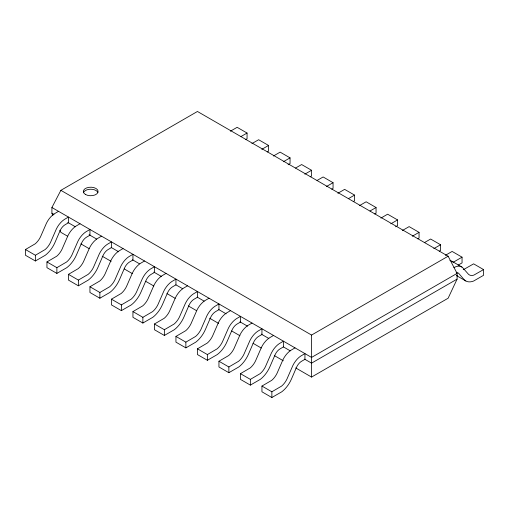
<?xml version="1.0" encoding="UTF-8"?>
<svg xmlns="http://www.w3.org/2000/svg" width="509" height="509" viewBox="0 0 509 509"><rect width="100%" height="100%" fill="white"/><g stroke="black" fill="none" stroke-linecap="round" stroke-linejoin="round"><path stroke-width="0.76" d="M52.904 215.364L51.912 213.246L51.912 207.513L60.87 190.328L197.441 111.477L448.13 256.212L457.088 273.397L457.088 279.123L448.13 298.223L311.559 377.074L295.716 367.924M58.529 211.337L54.304 213.812A15.754 9.098 -60 0 0 46.478 223.165L40.529 236.806A13.259 7.654 -60 0 1 35.216 243.811L25.45 249.525L25.45 255.257L35.376 260.983L45.295 255.257A20.277 11.707 -60 0 0 54.959 242.5L59.998 230.851A8.736 5.039 -60 0 1 65.139 224.704L68.448 222.789L68.448 217.063L64.229 219.538A15.754 9.098 -60 0 0 56.404 228.897L50.455 242.532A13.259 7.654 -60 0 1 45.142 249.544L35.376 255.257L25.45 249.525M230.392 131.207L237.137 127.314L247.056 133.04L247.056 138.766L245.732 139.536M80.028 223.744L75.803 226.219A15.754 9.098 -60 0 0 67.983 235.578L62.028 249.219A13.259 7.654 -60 0 1 56.715 256.224L46.949 261.938L46.949 267.67L56.874 273.397L66.794 267.67A20.277 11.707 -60 0 0 76.458 254.914L81.497 243.264A8.736 5.039 -60 0 1 86.638 237.111L89.947 235.203L89.947 229.476L85.728 231.951A15.754 9.098 -60 0 0 77.902 241.311L71.954 254.945A13.259 7.654 -60 0 1 66.641 261.957L56.874 267.67L46.949 261.938M240.986 136.546L247.056 133.04M251.891 143.614L258.636 139.727L268.555 145.453L268.555 151.179L267.231 151.943M101.526 236.157L97.302 238.632A15.754 9.098 -60 0 0 89.482 247.991L83.527 261.632A13.259 7.654 -60 0 1 78.214 268.637L68.448 274.351L68.448 280.084L78.373 285.81L88.292 280.084A20.277 11.707 -60 0 0 97.957 267.327L102.996 255.671A8.736 5.039 -60 0 1 108.137 249.525L111.446 247.616L111.446 241.89L107.227 244.365A15.754 9.098 -60 0 0 99.401 253.717L93.452 267.359A13.259 7.654 -60 0 1 88.14 274.37L78.373 280.084L68.448 274.351M261.811 149.347L268.555 145.453M273.39 156.028L280.135 152.134L290.054 157.866L290.054 163.593L288.075 164.738M123.025 248.57L118.807 251.045A15.754 9.098 -60 0 0 110.981 260.404L105.026 274.039A13.259 7.654 -60 0 1 99.713 281.051L89.947 286.764L89.947 292.49L99.872 298.223L109.791 292.49A20.277 11.707 -60 0 0 119.456 279.74L124.501 268.084A8.736 5.039 -60 0 1 129.636 261.938L132.944 260.029L132.944 254.303L128.726 256.778A15.754 9.098 -60 0 0 120.9 266.131L114.951 279.772A13.259 7.654 -60 0 1 109.639 286.777L99.872 292.49L89.947 286.764M283.316 161.76L290.054 157.866M295.564 168.053L301.633 164.547L311.559 170.28L311.559 176.006L310.236 176.769M144.524 260.983L140.306 263.458A15.754 9.098 -60 0 0 132.48 272.818L126.525 286.452A13.259 7.654 -60 0 1 121.218 293.464L111.446 299.177L111.446 304.904L121.371 310.636L131.29 304.904A20.277 11.707 -60 0 0 140.955 292.153L146 280.497A8.736 5.039 -60 0 1 151.141 274.351L154.443 272.442L154.443 266.716L150.225 269.185A15.754 9.098 -60 0 0 142.399 278.544L136.45 292.185A13.259 7.654 -60 0 1 131.137 299.19L121.371 304.904L111.446 299.177M304.815 174.173L311.559 170.28M317.062 180.466L323.132 176.96L333.058 182.693L333.058 188.419L331.734 189.183M166.023 273.397L161.805 275.872A15.754 9.098 -60 0 0 153.979 285.231L148.024 298.866A13.259 7.654 -60 0 1 142.717 305.877L132.944 311.591L132.944 317.317L142.87 323.05L152.789 317.317A20.277 11.707 -60 0 0 162.454 304.567L167.499 292.91A8.736 5.039 -60 0 1 172.64 286.764L175.942 284.855L175.942 279.123L171.724 281.598A15.754 9.098 -60 0 0 163.898 290.957L157.949 304.598A13.259 7.654 -60 0 1 152.636 311.603L142.87 317.317L132.944 311.591M326.314 186.587L333.058 182.693M337.887 193.267L344.631 189.373L354.557 195.1L354.557 200.832L353.233 201.596M187.522 285.81L183.304 288.285A15.754 9.098 -60 0 0 175.478 297.644L169.522 311.279A13.259 7.654 -60 0 1 164.216 318.29L154.443 324.004L154.443 329.73L164.369 335.456L174.294 329.73A20.277 11.707 -60 0 0 183.953 316.98L188.998 305.324A8.736 5.039 -60 0 1 194.139 299.177L197.441 297.269L197.441 291.536L193.223 294.011A15.754 9.098 -60 0 0 185.397 303.37L179.448 317.012A13.259 7.654 -60 0 1 174.135 324.017L164.369 329.73L154.443 324.004M348.487 198.605L354.557 195.1M359.386 205.681L366.13 201.787L376.056 207.513L376.056 213.246L374.732 214.009M209.021 298.223L204.803 300.698A15.754 9.098 -60 0 0 196.977 310.051L191.021 323.692A13.259 7.654 -60 0 1 185.715 330.704L175.942 336.417L175.942 342.143L185.868 347.87L195.793 342.143A20.277 11.707 -60 0 0 205.451 329.393L210.497 317.737A8.736 5.039 -60 0 1 215.638 311.591L218.946 309.682L218.946 303.949L214.722 306.424A15.754 9.098 -60 0 0 206.896 315.784L200.947 329.418A13.259 7.654 -60 0 1 195.634 336.43L185.868 342.143L175.942 336.417M369.986 211.019L376.056 207.513M380.885 218.094L387.629 214.2L397.554 219.926L397.554 225.659L395.569 226.804M230.52 310.636L226.301 313.111A15.754 9.098 -60 0 0 218.476 322.464L212.527 336.105A13.259 7.654 -60 0 1 207.214 343.111L197.441 348.824L197.441 354.557L207.367 360.283L217.292 354.557A20.277 11.707 -60 0 0 226.957 341.806L231.996 330.15A8.736 5.039 -60 0 1 237.137 324.004L240.445 322.089L240.445 316.363L236.221 318.838A15.754 9.098 -60 0 0 228.395 328.197L222.446 341.832A13.259 7.654 -60 0 1 217.133 348.843L207.367 354.557L197.441 348.824M390.81 223.82L397.554 219.926M402.384 230.507L409.128 226.613L419.053 232.339L419.053 238.072L417.73 238.836M252.019 323.05L247.8 325.518A15.754 9.098 -60 0 0 239.974 334.877L234.025 348.519A13.259 7.654 -60 0 1 228.713 355.524L218.946 361.237L218.946 366.97L228.865 372.696L238.791 366.97A20.277 11.707 -60 0 0 248.456 354.213L253.495 342.563A8.736 5.039 -60 0 1 258.636 336.411L261.944 334.502L261.944 328.776L257.719 331.251A15.754 9.098 -60 0 0 249.9 340.61L243.945 354.245A13.259 7.654 -60 0 1 238.632 361.256L228.865 366.97L218.946 361.237M412.309 236.233L419.053 232.339M424.557 242.526L430.627 239.026L440.552 244.753L440.552 250.479L439.229 251.242M273.518 335.456L269.299 337.931A15.754 9.098 -60 0 0 261.473 347.291L255.524 360.932A13.259 7.654 -60 0 1 250.212 367.937L240.445 373.651L240.445 379.383L250.364 385.109L260.29 379.383A20.277 11.707 -60 0 0 269.955 366.626L274.994 354.977A8.736 5.039 -60 0 1 280.135 348.824L283.443 346.915L283.443 341.189L279.225 343.664A15.754 9.098 -60 0 0 271.399 353.023L265.443 366.658A13.259 7.654 -60 0 1 260.131 373.67L250.364 379.383L240.445 373.651M433.808 248.647L440.552 244.753M445.381 255.327L452.126 251.433L462.051 257.166L462.051 262.892L458.081 265.183M60.87 190.328L311.559 335.062L448.13 256.212M295.016 347.87L290.798 350.345A15.754 9.098 -60 0 0 282.972 359.704L277.023 373.345A13.259 7.654 -60 0 1 271.711 380.35L261.944 386.064L261.944 391.79L271.863 397.523L281.789 391.79A20.277 11.707 -60 0 0 291.453 379.04L296.493 367.383A8.736 5.039 -60 0 1 301.633 361.237L304.942 359.329L304.942 353.602L300.724 356.077A15.754 9.098 -60 0 0 292.898 365.43L286.942 379.071A13.259 7.654 -60 0 1 281.636 386.076L271.863 391.79L261.944 386.064M453.284 262.224L462.051 257.166M457.088 273.397L311.559 357.42L51.912 207.513M457.088 279.123L311.559 363.146L304.668 359.169M456.242 272.57A8.736 5.039 -60 0 1 458.921 273.607L463.966 279.441A20.277 11.707 -60 0 0 473.624 281.038L483.55 275.305L483.55 269.579L473.784 275.146A13.259 7.654 -60 0 1 468.471 274.268L462.522 267.499A15.754 9.098 -60 0 0 454.696 267.18L453.882 267.607M483.55 269.579L473.624 263.847L463.858 269.414A13.259 7.654 -60 0 1 463.235 269.579M451.998 261.314L461.924 267.047M456.579 275.636L465.843 280.981M51.912 213.246L53.979 214.435M67.748 222.388L75.326 226.766M89.1 234.713L96.678 239.09M111.14 247.438L118.718 251.815M132.493 259.768L139.377 263.745M153.839 272.092L161.417 276.463M175.879 284.817L182.769 288.794M197.231 297.141L204.115 301.118M218.577 309.472L226.155 313.843M239.93 321.796L247.508 326.167M261.282 334.12L268.854 338.498M283.316 346.845L290.206 350.822M67.761 236.316L60.87 232.339L59.877 230.221M80.842 243.868L89.107 248.64M102.194 256.199L111.147 261.365M124.228 268.924L132.493 273.689M145.58 281.248L153.845 286.02M166.933 293.572L175.191 298.344M188.279 305.896L196.544 310.668M209.632 318.227L218.584 323.393M231.665 330.952L239.93 335.717M253.018 343.276L261.282 348.048M274.364 355.6L283.322 360.773M453.074 262.256L452.596 261.772A15.754 9.098 -60 0 0 449.905 260.5M311.559 335.062L311.559 377.074M271.863 391.79L271.863 397.523M250.364 379.383L250.364 385.109M228.865 366.97L228.865 372.696M207.367 354.557L207.367 360.283M185.868 342.143L185.868 347.87M164.369 329.73L164.369 335.456M142.87 317.317L142.87 323.05M121.371 304.904L121.371 310.636M99.872 292.49L99.872 298.223M78.373 280.084L78.373 285.81M56.874 267.67L56.874 273.397M35.376 255.257L35.376 260.983M83.578 192.389A7.393 4.269 0 0 1 90.717 189.227A7.393 4.269 0 0 1 97.855 192.389M457.413 275.872A20.277 11.707 -60 0 1 456.643 275.604M85.493 194.483A7.393 4.269 0 0 0 97.855 192.574A7.393 4.269 0 0 0 88.801 187.344A7.393 4.269 0 0 0 85.493 194.483"/></g></svg>
